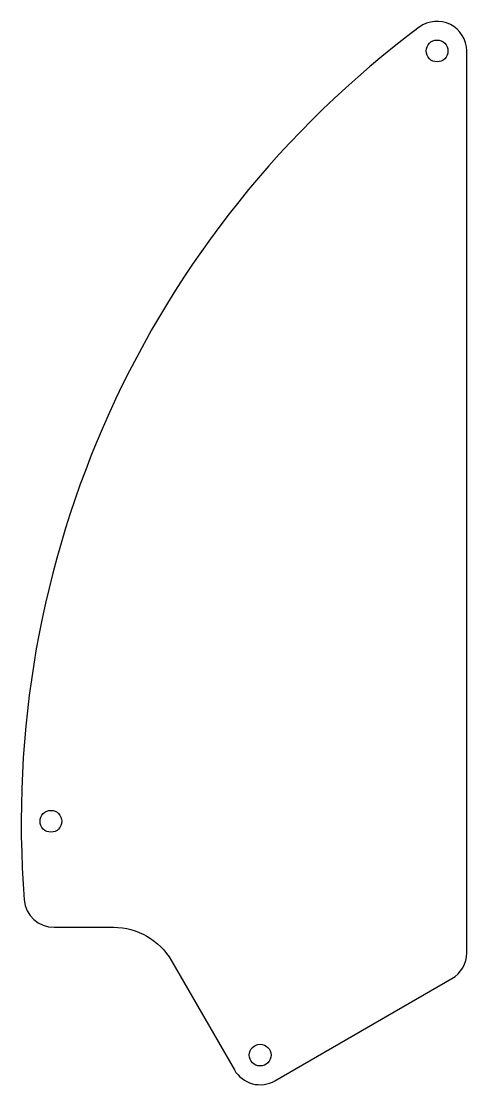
# Model space of a CAD drawing. Header units: millimetres. Extents: x -100 to -55, y -27 to 81.
import ezdxf

# ---------------------------------------------------------------- set-up
doc = ezdxf.new("R2010")
doc.units = ezdxf.units.MM
doc.layers.get('0').update_dxf_attribs({"linetype": 'CONTINUOUS'})

msp = doc.modelspace()

# ---------------------------------------------------------------- linework, layer by layer
msp.add_lwpolyline([(-96.69, -10.69), (-90.68, -10.69, -0.267949), (-84.83, -14.07), (-78.47, -25.09, 0.414214), (-74.37, -26.18), (-56.5, -15.87, 0.267949), (-55, -13.27), (-55, 77.75, 0.617145), (-59.79, 80.15, 0.257804), (-99.69, -7.93, 0.391153)], format="xyb", close=True)
for centre in [(-58, 77.75), (-97, 0), (-75.87, -23.59)]:
    msp.add_circle(centre, 1.1)

doc.saveas('drawing.dxf')
